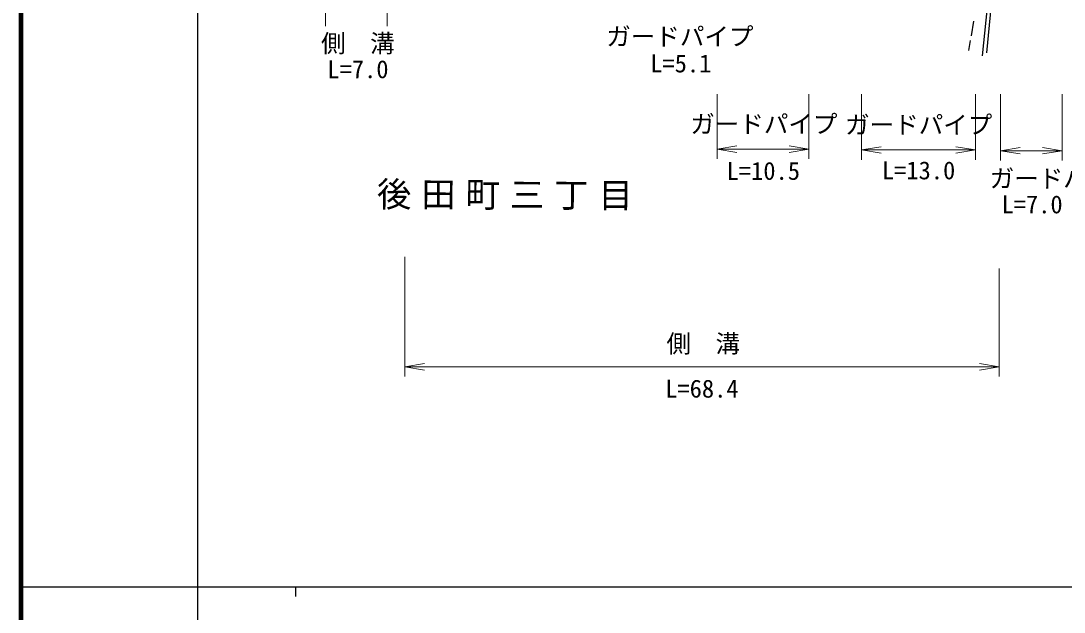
# Model space of a CAD drawing. Units: millimetres, scale not verified. Extents: x 40000 to 680000, y 20000 to 380000.
# Drawn here: x 40000 to 146356, y 202409 to 262730 of the extents above; entities that cross this region are included whole.
import ezdxf
from ezdxf.enums import TextEntityAlignment as Align

# ---------------------------------------------------------------- set-up
doc = ezdxf.new("R2010")
doc.units = ezdxf.units.MM
doc.header["$LTSCALE"] = 1000
for name, color, linetype, lineweight in [('M-BGD', 7, 'Continuous', 25), ('M-BMK-HTXT', 7, 'Continuous', 13), ('M-STR-HTXT', 7, 'Continuous', 13), ('M-TTL', 2, 'Continuous', 140), ('M-TTL-BAND', 7, 'Continuous', 25)]:
    doc.layers.add(name, color=color, linetype=linetype, lineweight=lineweight)
doc.styles.add('ＭＳ ゴシック', font='')
doc.styles.get('ＭＳ ゴシック').set_extended_font_data('MS Gothic')

# ---------------------------------------------------------------- blocks, each defined once
blk = doc.blocks.new('open_arrow')
at = {"color": 0, "linetype": 'Continuous', "lineweight": -2}
blk.add_lwpolyline([(7.5, 1.25), (0, 0), (7.5, -1.25)], dxfattribs=at)

msp = doc.modelspace()

# ---------------------------------------------------------------- linework, layer by layer
at = {"layer": 'M-BGD'}
for p, q in [((138021, 259177), (139072, 269453)), ((139361, 268937), (138449, 259480)), ((137126, 262688), (136867, 261210)), ((136781, 260718), (136606, 259721))]:
    msp.add_line(p, q, dxfattribs=at)
at = {"layer": 'M-STR-HTXT'}
for p, q in [((71066, 271772), (71066, 262186)), ((77355, 271772), (77355, 262186)), ((110973, 255238), (110973, 248640)), ((120326, 255238), (120326, 248640)), ((125714, 255238), (125714, 248560)), ((137322, 255238), (137322, 248560)), ((139858, 255238), (139858, 248482)), ((146140, 255238), (146140, 248482)), ((110973, 249640), (120326, 249640)), ((125714, 249560), (137322, 249560)), ((139858, 249482), (146140, 249482)), ((79158, 238669), (79158, 226441)), ((139726, 237455), (139726, 226441)), ((79158, 227441), (139726, 227441))]:
    msp.add_line(p, q, dxfattribs=at)
at = {"layer": 'M-TTL'}
msp.add_line((40000, 380000), (40000, 20000), dxfattribs=at)
at = {"layer": 'M-TTL-BAND'}
for p, q in [((58000, 370000), (58000, 20000)), ((40000, 205000), (579000, 205000)), ((68000, 205000), (68000, 204000))]:
    msp.add_line(p, q, dxfattribs=at)

# ---------------------------------------------------------------- block references
at = {"layer": 'M-STR-HTXT', "xscale": 267, "yscale": 267}
for p in [(110973, 249640), (125714, 249560), (139858, 249482), (79158, 227441)]:
    msp.add_blockref('open_arrow', p, dxfattribs=at)
at = {"layer": 'M-STR-HTXT', "xscale": 267, "yscale": 267, "rotation": 180}
for p in [(120326, 249640), (137322, 249560), (146140, 249482), (139726, 227441)]:
    msp.add_blockref('open_arrow', p, dxfattribs=at)

# ---------------------------------------------------------------- texts
at = {"layer": 'M-BMK-HTXT', "insert": (76309, 244905), "char_height": 2566, "attachment_point": 4, "rotation": 359.77, "style": 'ＭＳ ゴシック'}
msp.add_mtext('\\T1.29;後田町三丁目', dxfattribs=at)
at = {"layer": 'M-STR-HTXT', "style": 'ＭＳ ゴシック'}
for s, p in [('ガードパイプ', (107181, 261136)), ('側\u3000溝', (74352, 260433)), ('ガードパイプ', (115744, 252201)), ('ガードパイプ', (131530, 252128)), ('ガードパイプ', (146268, 246650)), ('側\u3000溝', (109569, 229803))]:
    msp.add_text(s, height=1833, dxfattribs=at).set_placement(p, align=Align.MIDDLE_CENTER)
for s, p in [('L=7.0', (74365, 256331)), ('L=5.1', (107276, 256921)), ('L=10.5', (115689, 245960)), ('L=13.0', (131518, 246012)), ('L=7.0', (143086, 242539)), ('L=68.4', (109427, 223745))]:
    msp.add_text(s, height=1833, dxfattribs=at).set_placement(p, align=Align.BOTTOM_CENTER)

doc.saveas('drawing.dxf')
